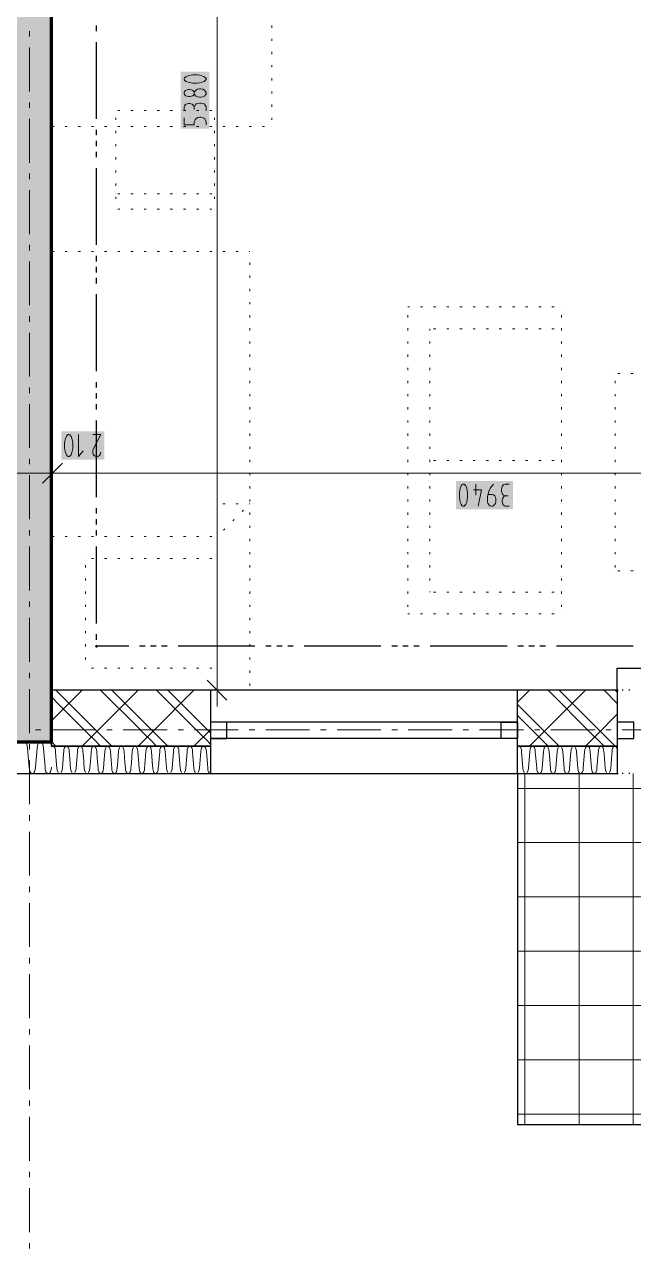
# Model space of a CAD drawing. Header units: millimetres. Extents: x 0 to 594, y 0 to 420.
# Drawn here: x 418 to 446.1, y 132.8 to 189.2 of the extents above; entities that cross this region are included whole.
import ezdxf

# ---------------------------------------------------------------- set-up
doc = ezdxf.new("R2010")
doc.units = ezdxf.units.MM
doc.header["$LTSCALE"] = 8
for name, color, linetype in [('PDF_Dvere', 7, 'Continuous'), ('PDF_Koty delkove', 7, 'Continuous'), ('PDF_Nabytek', 7, 'Continuous'), ('PDF_Obecne 0.25', 7, 'Continuous'), ('PDF_Okna', 7, 'Continuous'), ('PDF_Osy hlavni', 7, 'Continuous'), ('PDF_Pozarni useky', 7, 'Continuous'), ('PDF_Srafy', 7, 'Continuous'), ('PDF_Steny obvodove nosne', 7, 'Continuous'), ('PDF_Steny sendvic', 7, 'Continuous'), ('PDF_Zatepleni', 7, 'Continuous')]:
    doc.layers.add(name, color=color, linetype=linetype)

msp = doc.modelspace()

# ---------------------------------------------------------------- hatches: boundary and pattern name
at = {"layer": 'PDF_Steny sendvic', "transparency": 33554559}
msp.add_hatch(color=256, dxfattribs=at).paths.add_polyline_path([(424.829, 154.908), (424.819, 154.918), (424.837, 154.916), (424.852, 154.931), (424.829, 154.953), (424.807, 154.931), (424.819, 154.918), (424.837, 154.916)])

# ---------------------------------------------------------------- linework, layer by layer
at = {"layer": 'PDF_Dvere', "lineweight": 25}
msp.add_lwpolyline([(445.352, 156.295), (446.11, 156.295), (446.11, 157.054), (445.352, 157.054)], close=True, dxfattribs=at)
at = {"layer": 'PDF_Koty delkove', "lineweight": 18}
for points in [[(426.902, 158.52), (426.902, 191.358), (426.902, 209.203), (426.902, 212.91), (426.902, 214.375), (426.902, 237.931), (426.902, 240.661), (426.902, 243.694), (426.902, 258.858), (426.902, 261.891), (426.902, 264.621), (426.902, 288.176), (426.902, 289.642), (426.902, 344.032)], [(425.401, 185.972), (425.385, 186.012), (425.385, 186.066), (425.401, 186.106), (425.452, 186.161), (425.52, 186.187), (425.586, 186.201), (425.654, 186.201), (425.722, 186.187), (425.789, 186.161), (425.839, 186.12), (425.856, 186.093)], [(425.856, 185.985), (425.839, 185.958), (425.789, 185.918), (425.722, 185.891), (425.654, 185.877), (425.586, 185.877), (425.52, 185.891), (425.452, 185.918), (425.401, 185.972)], [(425.385, 185.229), (425.385, 185.391), (425.401, 185.445), (425.436, 185.499), (425.486, 185.526), (425.586, 185.553), (425.654, 185.553), (425.755, 185.526), (425.823, 185.472), (425.856, 185.391), (425.856, 185.283)], [(426.396, 185.229), (426.396, 185.418), (426.362, 185.485), (426.311, 185.539), (426.227, 185.566), (426.16, 185.58), (426.092, 185.58), (426.008, 185.566), (425.941, 185.539), (425.891, 185.485), (425.856, 185.391)], [(425.385, 184.905), (425.385, 184.581), (425.856, 184.581), (425.856, 184.716), (425.891, 184.81), (425.941, 184.865), (426.025, 184.918), (426.092, 184.932), (426.16, 184.932), (426.227, 184.918), (426.294, 184.891), (426.345, 184.851), (426.379, 184.797)], [(426.379, 184.797), (426.396, 184.716), (426.396, 184.581)], [(420.524, 170.3), (420.524, 169.289), (420.74, 169.558)], [(421.173, 170.3), (421.551, 170.3), (421.199, 169.625), (421.173, 169.558), (421.173, 169.456), (421.199, 169.39), (421.24, 169.339), (421.28, 169.305), (421.335, 169.289)], [(419.32, 169.281), (419.32, 168.523), (419.32, 167.765)], [(421.335, 169.289), (421.388, 169.289), (421.442, 169.305), (421.483, 169.339), (421.523, 169.39), (421.551, 169.49)], [(419.774, 168.978), (418.865, 168.068)], [(550.543, 168.523), (546.802, 168.523), (544.808, 168.523), (514.336, 168.523), (505.555, 168.523), (502.825, 168.523), (502.405, 168.523), (500.534, 168.523), (486.405, 168.523), (474.548, 168.523), (470.607, 168.523), (461.881, 168.523), (459.152, 168.523), (457.389, 168.523), (445.116, 168.523), (423.1, 168.523), (419.32, 168.523), (417.196, 168.523)], [(438.722, 167.747), (439.101, 167.747), (438.938, 167.006)], [(438.83, 168.017), (438.83, 167.512)], [(439.64, 168.017), (439.505, 167.848), (439.424, 167.68), (439.37, 167.444), (439.37, 167.208), (439.384, 167.141), (439.411, 167.09)], [(440.369, 168.017), (440.18, 168.017), (440.113, 167.983), (440.059, 167.932), (440.032, 167.848), (440.018, 167.781), (440.018, 167.713), (440.032, 167.629), (440.059, 167.562), (440.113, 167.512), (440.207, 167.477)], [(439.411, 167.09), (439.438, 167.057), (439.478, 167.022), (439.532, 167.006), (439.586, 167.006), (439.64, 167.022), (439.681, 167.057), (439.707, 167.09), (439.735, 167.141), (439.749, 167.208), (439.749, 167.343), (439.735, 167.41), (439.707, 167.477), (439.64, 167.528), (439.586, 167.545), (439.397, 167.545)], [(440.369, 167.006), (440.207, 167.006), (440.153, 167.022), (440.099, 167.057), (440.072, 167.107), (440.045, 167.208), (440.045, 167.275), (440.072, 167.376), (440.126, 167.444), (440.207, 167.477), (440.315, 167.477)], [(427.357, 158.065), (426.447, 158.975)], [(427.66, 158.52), (426.902, 158.52), (426.144, 158.52)], [(426.902, 158.52), (426.902, 157.761)]]:
    msp.add_lwpolyline(points, dxfattribs=at)
for points in [[(425.991, 186.876), (425.789, 186.876), (425.689, 186.862), (425.57, 186.835), (425.469, 186.795), (425.401, 186.741), (425.385, 186.714), (425.385, 186.66), (425.401, 186.633), (425.469, 186.579), (425.57, 186.539), (425.689, 186.511), (425.789, 186.498), (425.991, 186.498), (426.092, 186.511), (426.21, 186.539), (426.311, 186.579), (426.379, 186.633), (426.396, 186.66), (426.396, 186.714), (426.379, 186.741), (426.311, 186.795), (426.21, 186.835), (426.092, 186.862)], [(426.16, 186.228), (426.092, 186.228), (426.008, 186.214), (425.924, 186.174), (425.874, 186.12), (425.856, 186.093), (425.856, 185.985), (425.874, 185.958), (425.924, 185.904), (426.008, 185.863), (426.092, 185.85), (426.16, 185.85), (426.244, 185.863), (426.329, 185.904), (426.379, 185.958), (426.396, 186.012), (426.396, 186.066), (426.379, 186.12), (426.329, 186.174), (426.244, 186.214)], [(419.876, 169.894), (419.876, 169.692), (419.89, 169.592), (419.917, 169.474), (419.957, 169.373), (420.011, 169.305), (420.038, 169.289), (420.092, 169.289), (420.119, 169.305), (420.173, 169.373), (420.213, 169.474), (420.241, 169.592), (420.255, 169.692), (420.255, 169.894), (420.241, 169.995), (420.213, 170.114), (420.173, 170.215), (420.119, 170.282), (420.092, 170.3), (420.038, 170.3), (420.011, 170.282), (419.957, 170.215), (419.917, 170.114), (419.89, 169.995)], [(438.074, 167.612), (438.074, 167.41), (438.088, 167.31), (438.115, 167.191), (438.155, 167.09), (438.209, 167.022), (438.236, 167.006), (438.29, 167.006), (438.317, 167.022), (438.371, 167.09), (438.411, 167.191), (438.439, 167.31), (438.453, 167.41), (438.453, 167.612), (438.439, 167.713), (438.411, 167.831), (438.371, 167.932), (438.317, 168), (438.29, 168.017), (438.236, 168.017), (438.209, 168), (438.155, 167.932), (438.115, 167.831), (438.088, 167.713)]]:
    msp.add_lwpolyline(points, close=True, dxfattribs=at)
at = {"layer": 'PDF_Koty delkove', "color": 7, "lineweight": 18, "true_color": 0xffffff, "transparency": 33554559}
for points in [[(426.548, 184.402), (426.548, 187.027), (425.234, 184.402), (425.234, 187.027)], [(421.702, 170.451), (419.725, 170.451), (421.702, 169.137), (419.725, 169.137)], [(440.548, 168.169), (437.923, 168.169), (440.548, 166.855), (437.923, 166.855)]]:
    msp.add_solid(points, dxfattribs=at)
at = {"layer": 'PDF_Nabytek', "lineweight": 13}
for points in [[(419.32, 189.048), (419.32, 189.15)], [(429.429, 189.048), (429.429, 189.15)], [(419.32, 188.442), (419.32, 188.543)], [(429.429, 188.442), (429.429, 188.543)], [(419.32, 187.835), (419.32, 187.936)], [(429.429, 187.835), (429.429, 187.936)], [(419.32, 187.229), (419.32, 187.33)], [(429.429, 187.229), (429.429, 187.33)], [(419.32, 186.622), (419.32, 186.723)], [(429.429, 186.622), (429.429, 186.723)], [(419.32, 186.016), (419.32, 186.117)], [(429.429, 186.016), (429.429, 186.117)], [(419.32, 185.409), (419.32, 185.51)], [(422.235, 185.239), (422.235, 185.239)], [(422.235, 185.239), (422.235, 185.239)], [(422.425, 185.239), (422.324, 185.239)], [(423.032, 185.239), (422.931, 185.239)], [(423.638, 185.239), (423.537, 185.239)], [(424.245, 185.239), (424.144, 185.239)], [(424.851, 185.239), (424.75, 185.239)], [(425.458, 185.239), (425.357, 185.239)], [(426.065, 185.239), (425.964, 185.239)], [(426.671, 185.239), (426.57, 185.239)], [(426.784, 185.239), (426.784, 185.239)], [(426.784, 185.239), (426.784, 185.239)], [(429.429, 185.409), (429.429, 185.51)], [(419.32, 184.802), (419.32, 184.903)], [(419.392, 184.501), (419.32, 184.501)], [(419.32, 184.501), (419.32, 184.501)], [(419.32, 184.501), (419.32, 184.501)], [(419.999, 184.501), (419.898, 184.501)], [(420.605, 184.501), (420.504, 184.501)], [(421.212, 184.501), (421.111, 184.501)], [(421.819, 184.501), (421.717, 184.501)], [(422.235, 184.802), (422.235, 184.903)], [(422.425, 184.501), (422.324, 184.501)], [(423.032, 184.501), (422.931, 184.501)], [(423.638, 184.501), (423.537, 184.501)], [(424.245, 184.501), (424.144, 184.501)], [(424.851, 184.501), (424.75, 184.501)], [(425.458, 184.501), (425.357, 184.501)], [(426.065, 184.501), (425.964, 184.501)], [(426.671, 184.501), (426.57, 184.501)], [(426.784, 184.802), (426.784, 184.903)], [(427.278, 184.501), (427.177, 184.501)], [(427.884, 184.501), (427.783, 184.501)], [(428.491, 184.501), (428.39, 184.501)], [(429.098, 184.501), (428.996, 184.501)], [(429.429, 184.802), (429.429, 184.903)], [(429.429, 184.501), (429.429, 184.501)], [(429.429, 184.501), (429.429, 184.501)], [(422.235, 184.196), (422.235, 184.297)], [(426.784, 184.196), (426.784, 184.297)], [(422.235, 183.589), (422.235, 183.69)], [(426.784, 183.589), (426.784, 183.69)], [(422.235, 182.983), (422.235, 183.084)], [(426.784, 182.983), (426.784, 183.084)], [(422.235, 182.376), (422.235, 182.477)], [(426.784, 182.376), (426.784, 182.477)], [(422.235, 181.769), (422.235, 181.871)], [(426.784, 181.769), (426.784, 181.871)], [(422.235, 181.397), (422.235, 181.397)], [(422.235, 181.163), (422.235, 181.264)], [(422.425, 181.397), (422.324, 181.397)], [(423.032, 181.397), (422.931, 181.397)], [(423.638, 181.397), (423.537, 181.397)], [(424.245, 181.397), (424.144, 181.397)], [(424.851, 181.397), (424.75, 181.397)], [(425.458, 181.397), (425.357, 181.397)], [(426.065, 181.397), (425.964, 181.397)], [(426.671, 181.397), (426.57, 181.397)], [(426.784, 181.397), (426.784, 181.397)], [(426.784, 181.163), (426.784, 181.264)], [(422.235, 180.689), (422.235, 180.689)], [(422.235, 180.689), (422.235, 180.689)], [(422.425, 180.689), (422.324, 180.689)], [(423.032, 180.689), (422.931, 180.689)], [(423.638, 180.689), (423.537, 180.689)], [(424.245, 180.689), (424.144, 180.689)], [(424.851, 180.689), (424.75, 180.689)], [(425.458, 180.689), (425.357, 180.689)], [(426.065, 180.689), (425.964, 180.689)], [(426.671, 180.689), (426.57, 180.689)], [(426.784, 180.689), (426.784, 180.689)], [(426.784, 180.689), (426.784, 180.689)], [(419.392, 178.739), (419.32, 178.739), (419.32, 178.737)], [(419.32, 178.739), (419.32, 178.739)], [(419.32, 178.739), (419.32, 178.739)], [(419.999, 178.739), (419.898, 178.739)], [(420.605, 178.739), (420.504, 178.739)], [(421.212, 178.739), (421.111, 178.739)], [(421.819, 178.739), (421.717, 178.739)], [(422.425, 178.739), (422.324, 178.739)], [(423.032, 178.739), (422.931, 178.739)], [(423.638, 178.739), (423.537, 178.739)], [(424.245, 178.739), (424.144, 178.739)], [(424.851, 178.739), (424.75, 178.739)], [(425.458, 178.739), (425.357, 178.739)], [(426.065, 178.739), (425.964, 178.739)], [(426.671, 178.739), (426.57, 178.739)], [(427.278, 178.739), (427.177, 178.739)], [(427.884, 178.739), (427.783, 178.739)], [(428.418, 178.739), (428.39, 178.739)], [(428.418, 178.739), (428.418, 178.739)], [(428.418, 178.737), (428.418, 178.739)], [(428.418, 178.739), (428.418, 178.739)], [(419.32, 178.13), (419.32, 178.231)], [(428.418, 178.13), (428.418, 178.231)], [(419.32, 177.523), (419.32, 177.625)], [(428.418, 177.523), (428.418, 177.625)], [(419.32, 176.917), (419.32, 177.018)], [(428.418, 176.917), (428.418, 177.018)], [(419.32, 176.31), (419.32, 176.411)], [(428.418, 176.31), (428.418, 176.411)], [(435.701, 176.186), (435.701, 176.186)], [(435.77, 176.186), (435.701, 176.186)], [(435.701, 176.186), (435.701, 176.186)], [(436.376, 176.186), (436.275, 176.186)], [(436.983, 176.186), (436.882, 176.186)], [(437.59, 176.186), (437.489, 176.186)], [(438.196, 176.186), (438.095, 176.186)], [(438.803, 176.186), (438.702, 176.186)], [(439.409, 176.186), (439.308, 176.186)], [(440.016, 176.186), (439.915, 176.186)], [(440.623, 176.186), (440.521, 176.186)], [(441.229, 176.186), (441.128, 176.186)], [(441.836, 176.186), (441.735, 176.186)], [(442.442, 176.186), (442.341, 176.186)], [(442.778, 176.186), (442.778, 176.186)], [(442.778, 176.186), (442.778, 176.186)], [(419.32, 175.704), (419.32, 175.805)], [(428.418, 175.704), (428.418, 175.805)], [(435.701, 175.704), (435.701, 175.805)], [(442.778, 175.704), (442.778, 175.805)], [(419.32, 175.097), (419.32, 175.198)], [(428.418, 175.097), (428.418, 175.198)], [(435.701, 175.097), (435.701, 175.198)], [(436.712, 175.097), (436.712, 175.175)], [(436.712, 175.175), (436.712, 175.175)], [(436.712, 175.175), (436.712, 175.175)], [(436.983, 175.175), (436.882, 175.175)], [(437.59, 175.175), (437.489, 175.175)], [(438.196, 175.175), (438.095, 175.175)], [(438.803, 175.175), (438.702, 175.175)], [(439.409, 175.175), (439.308, 175.175)], [(440.016, 175.175), (439.915, 175.175)], [(440.623, 175.175), (440.521, 175.175)], [(441.229, 175.175), (441.128, 175.175)], [(441.836, 175.175), (441.735, 175.175)], [(442.442, 175.175), (442.341, 175.175)], [(442.778, 175.097), (442.778, 175.198)], [(442.778, 175.175), (442.778, 175.175)], [(419.32, 174.491), (419.32, 174.592)], [(428.418, 174.491), (428.418, 174.592)], [(435.701, 174.491), (435.701, 174.592)], [(436.712, 174.491), (436.712, 174.592)], [(442.778, 174.491), (442.778, 174.592)], [(419.32, 173.884), (419.32, 173.985)], [(428.418, 173.884), (428.418, 173.985)], [(435.701, 173.884), (435.701, 173.985)], [(436.712, 173.884), (436.712, 173.985)], [(442.778, 173.884), (442.778, 173.985)], [(419.32, 173.277), (419.32, 173.378)], [(428.418, 173.277), (428.418, 173.378)], [(435.701, 173.277), (435.701, 173.378)], [(436.712, 173.277), (436.712, 173.378)], [(442.778, 173.277), (442.778, 173.378)], [(419.32, 172.671), (419.32, 172.772)], [(428.418, 172.671), (428.418, 172.772)], [(435.701, 172.671), (435.701, 172.772)], [(436.712, 172.671), (436.712, 172.772)], [(442.778, 172.671), (442.778, 172.772)], [(445.252, 173.121), (445.252, 173.121)], [(445.252, 173.121), (445.252, 173.121)], [(445.252, 172.671), (445.252, 172.772)], [(445.475, 173.121), (445.374, 173.121)], [(446.082, 173.121), (445.981, 173.121)], [(419.32, 172.064), (419.32, 172.165)], [(428.418, 172.064), (428.418, 172.165)], [(435.701, 172.064), (435.701, 172.165)], [(436.712, 172.064), (436.712, 172.165)], [(442.778, 172.064), (442.778, 172.165)], [(445.252, 172.064), (445.252, 172.165)], [(419.32, 171.458), (419.32, 171.559)], [(428.418, 171.458), (428.418, 171.559)], [(435.701, 171.458), (435.701, 171.559)], [(436.712, 171.458), (436.712, 171.559)], [(442.778, 171.458), (442.778, 171.559)], [(445.252, 171.458), (445.252, 171.559)], [(419.32, 170.851), (419.32, 170.952)], [(428.418, 170.851), (428.418, 170.952)], [(435.701, 170.851), (435.701, 170.952)], [(436.712, 170.851), (436.712, 170.952)], [(442.778, 170.851), (442.778, 170.952)], [(445.252, 170.851), (445.252, 170.952)], [(419.32, 170.244), (419.32, 170.346)], [(428.418, 170.244), (428.418, 170.346)], [(435.701, 170.244), (435.701, 170.346)], [(436.712, 170.244), (436.712, 170.346)], [(442.778, 170.244), (442.778, 170.346)], [(445.252, 170.244), (445.252, 170.346)], [(419.32, 169.638), (419.32, 169.739)], [(428.418, 169.638), (428.418, 169.739)], [(435.701, 169.638), (435.701, 169.739)], [(436.712, 169.638), (436.712, 169.739)], [(442.778, 169.638), (442.778, 169.739)], [(445.252, 169.638), (445.252, 169.739)], [(419.32, 169.031), (419.32, 169.132)], [(428.418, 169.031), (428.418, 169.132)], [(435.701, 169.031), (435.701, 169.132)], [(436.712, 169.031), (436.712, 169.132)], [(436.712, 169.109), (436.712, 169.109)], [(436.983, 169.109), (436.882, 169.109)], [(437.59, 169.109), (437.489, 169.109)], [(438.196, 169.109), (438.095, 169.109)], [(438.803, 169.109), (438.702, 169.109)], [(439.409, 169.109), (439.308, 169.109)], [(440.016, 169.109), (439.915, 169.109)], [(440.623, 169.109), (440.521, 169.109)], [(441.229, 169.109), (441.128, 169.109)], [(441.836, 169.109), (441.735, 169.109)], [(442.442, 169.109), (442.341, 169.109)], [(442.778, 169.031), (442.778, 169.132)], [(442.778, 169.109), (442.778, 169.109)], [(445.252, 169.031), (445.252, 169.132)], [(419.32, 168.425), (419.32, 168.526)], [(428.418, 168.425), (428.418, 168.526)], [(435.701, 168.425), (435.701, 168.526)], [(436.712, 168.425), (436.712, 168.526)], [(442.778, 168.425), (442.778, 168.526)], [(445.252, 168.425), (445.252, 168.526)], [(419.32, 167.818), (419.32, 167.919)], [(428.418, 167.818), (428.418, 167.919)], [(435.701, 167.818), (435.701, 167.919)], [(436.712, 167.818), (436.712, 167.919)], [(442.778, 167.818), (442.778, 167.919)], [(445.252, 167.818), (445.252, 167.919)], [(419.32, 167.212), (419.32, 167.313)], [(426.902, 167.113), (426.902, 167.113)], [(426.902, 167.113), (426.902, 167.113)], [(427.278, 167.113), (427.177, 167.113)], [(427.884, 167.113), (427.783, 167.113)], [(428.418, 167.113), (428.39, 167.113)], [(428.418, 167.212), (428.418, 167.313)], [(428.418, 167.113), (428.418, 167.113)], [(435.701, 167.212), (435.701, 167.313)], [(436.712, 167.212), (436.712, 167.313)], [(442.778, 167.212), (442.778, 167.313)], [(445.252, 167.212), (445.252, 167.313)], [(419.32, 166.605), (419.32, 166.706)], [(426.902, 166.605), (426.902, 166.706)], [(428.055, 166.75), (428.126, 166.821)], [(428.418, 166.605), (428.418, 166.706)], [(435.701, 166.605), (435.701, 166.706)], [(436.712, 166.605), (436.712, 166.706)], [(442.778, 166.605), (442.778, 166.706)], [(445.252, 166.605), (445.252, 166.706)], [(419.32, 165.998), (419.32, 166.099)], [(426.902, 165.998), (426.902, 166.099)], [(427.197, 165.892), (427.269, 165.963)], [(427.626, 166.321), (427.698, 166.392)], [(428.418, 165.998), (428.418, 166.099)], [(435.701, 165.998), (435.701, 166.099)], [(436.712, 165.998), (436.712, 166.099)], [(442.778, 165.998), (442.778, 166.099)], [(445.252, 165.998), (445.252, 166.099)], [(419.392, 165.596), (419.32, 165.596)], [(419.32, 165.596), (419.32, 165.596)], [(419.32, 165.392), (419.32, 165.493)], [(419.999, 165.596), (419.898, 165.596)], [(420.605, 165.596), (420.504, 165.596)], [(421.212, 165.596), (421.111, 165.596)], [(421.819, 165.596), (421.717, 165.596)], [(422.425, 165.596), (422.324, 165.596)], [(423.032, 165.596), (422.931, 165.596)], [(423.638, 165.596), (423.537, 165.596)], [(424.245, 165.596), (424.144, 165.596)], [(424.851, 165.596), (424.75, 165.596)], [(425.458, 165.596), (425.357, 165.596)], [(426.065, 165.596), (425.964, 165.596)], [(426.671, 165.596), (426.57, 165.596)], [(426.902, 165.596), (426.902, 165.596)], [(426.902, 165.596), (426.902, 165.596)], [(426.902, 165.596), (426.902, 165.596)], [(428.418, 165.392), (428.418, 165.493)], [(435.701, 165.392), (435.701, 165.493)], [(436.712, 165.392), (436.712, 165.493)], [(442.778, 165.392), (442.778, 165.493)], [(445.252, 165.392), (445.252, 165.493)], [(419.32, 164.785), (419.32, 164.886)], [(428.418, 164.785), (428.418, 164.886)], [(435.701, 164.785), (435.701, 164.886)], [(436.712, 164.785), (436.712, 164.886)], [(442.778, 164.785), (442.778, 164.886)], [(445.252, 164.785), (445.252, 164.886)], [(419.32, 164.179), (419.32, 164.28)], [(420.836, 164.585), (420.836, 164.585)], [(420.836, 164.585), (420.836, 164.585)], [(420.836, 164.179), (420.836, 164.28)], [(421.212, 164.585), (421.111, 164.585)], [(421.819, 164.585), (421.717, 164.585)], [(422.425, 164.585), (422.324, 164.585)], [(423.032, 164.585), (422.931, 164.585)], [(423.638, 164.585), (423.537, 164.585)], [(424.245, 164.585), (424.144, 164.585)], [(424.851, 164.585), (424.75, 164.585)], [(425.458, 164.585), (425.357, 164.585)], [(426.065, 164.585), (425.964, 164.585)], [(426.671, 164.585), (426.57, 164.585)], [(426.902, 164.585), (426.902, 164.585)], [(426.902, 164.585), (426.902, 164.585)], [(426.902, 164.179), (426.902, 164.28)], [(428.418, 164.179), (428.418, 164.28)], [(435.701, 164.179), (435.701, 164.28)], [(436.712, 164.179), (436.712, 164.28)], [(442.778, 164.179), (442.778, 164.28)], [(445.252, 164.179), (445.252, 164.28)], [(419.32, 163.572), (419.32, 163.673)], [(420.836, 163.572), (420.836, 163.673)], [(426.902, 163.572), (426.902, 163.673)], [(428.418, 163.572), (428.418, 163.673)], [(435.701, 163.572), (435.701, 163.673)], [(436.712, 163.572), (436.712, 163.673)], [(442.778, 163.572), (442.778, 163.673)], [(445.252, 164.022), (445.252, 164.022)], [(445.252, 164.022), (445.252, 164.022)], [(445.475, 164.022), (445.374, 164.022)], [(446.082, 164.022), (445.981, 164.022)], [(419.32, 162.966), (419.32, 163.067)], [(420.836, 162.966), (420.836, 163.067)], [(426.902, 162.966), (426.902, 163.067)], [(428.418, 162.966), (428.418, 163.067)], [(435.701, 162.966), (435.701, 163.067)], [(436.712, 163.043), (436.712, 163.067)], [(436.712, 163.043), (436.712, 163.043)], [(436.983, 163.043), (436.882, 163.043)], [(437.59, 163.043), (437.489, 163.043)], [(438.196, 163.043), (438.095, 163.043)], [(438.803, 163.043), (438.702, 163.043)], [(439.409, 163.043), (439.308, 163.043)], [(440.016, 163.043), (439.915, 163.043)], [(440.623, 163.043), (440.521, 163.043)], [(441.229, 163.043), (441.128, 163.043)], [(441.836, 163.043), (441.735, 163.043)], [(442.442, 163.043), (442.341, 163.043)], [(442.778, 162.966), (442.778, 163.067)], [(442.778, 163.043), (442.778, 163.043)], [(419.32, 162.359), (419.32, 162.46)], [(420.836, 162.359), (420.836, 162.46)], [(426.902, 162.359), (426.902, 162.46)], [(428.418, 162.359), (428.418, 162.46)], [(435.701, 162.359), (435.701, 162.46)], [(435.77, 162.032), (435.701, 162.032)], [(435.701, 162.032), (435.701, 162.032)], [(435.701, 162.032), (435.701, 162.032)], [(436.376, 162.032), (436.275, 162.032)], [(436.983, 162.032), (436.882, 162.032)], [(437.59, 162.032), (437.489, 162.032)], [(438.196, 162.032), (438.095, 162.032)], [(438.803, 162.032), (438.702, 162.032)], [(439.409, 162.032), (439.308, 162.032)], [(440.016, 162.032), (439.915, 162.032)], [(440.623, 162.032), (440.521, 162.032)], [(441.229, 162.032), (441.128, 162.032)], [(441.836, 162.032), (441.735, 162.032)], [(442.442, 162.032), (442.341, 162.032)], [(442.778, 162.359), (442.778, 162.46)], [(442.778, 162.032), (442.778, 162.032)], [(442.778, 162.032), (442.778, 162.032)], [(419.32, 161.752), (419.32, 161.853)], [(420.836, 161.752), (420.836, 161.853)], [(426.902, 161.752), (426.902, 161.853)], [(428.418, 161.752), (428.418, 161.853)], [(419.32, 161.146), (419.32, 161.247)], [(420.836, 161.146), (420.836, 161.247)], [(426.902, 161.146), (426.902, 161.247)], [(428.418, 161.146), (428.418, 161.247)], [(419.32, 160.539), (419.32, 160.64)], [(420.836, 160.539), (420.836, 160.64)], [(426.902, 160.539), (426.902, 160.64)], [(428.418, 160.539), (428.418, 160.64)], [(419.32, 159.933), (419.32, 160.034)], [(420.836, 159.933), (420.836, 160.034)], [(426.902, 159.933), (426.902, 160.034)], [(428.418, 159.933), (428.418, 160.034)], [(419.32, 159.326), (419.32, 159.427)], [(420.836, 159.531), (420.836, 159.531)], [(420.836, 159.531), (420.836, 159.531)], [(421.212, 159.531), (421.111, 159.531)], [(421.819, 159.531), (421.717, 159.531)], [(422.425, 159.531), (422.324, 159.531)], [(423.032, 159.531), (422.931, 159.531)], [(423.638, 159.531), (423.537, 159.531)], [(424.245, 159.531), (424.144, 159.531)], [(424.851, 159.531), (424.75, 159.531)], [(425.458, 159.531), (425.357, 159.531)], [(426.065, 159.531), (425.964, 159.531)], [(426.671, 159.531), (426.57, 159.531)], [(426.902, 159.531), (426.902, 159.531)], [(426.902, 159.531), (426.902, 159.531)], [(428.418, 159.326), (428.418, 159.427)], [(419.32, 158.719), (419.32, 158.821)], [(428.418, 158.719), (428.418, 158.821)], [(419.32, 158.52), (419.32, 158.52)], [(419.392, 158.52), (419.32, 158.52)], [(419.32, 158.52), (419.32, 158.52)], [(419.999, 158.52), (419.898, 158.52)], [(420.605, 158.52), (420.504, 158.52)], [(421.212, 158.52), (421.111, 158.52)], [(421.819, 158.52), (421.717, 158.52)], [(422.425, 158.52), (422.324, 158.52)], [(423.032, 158.52), (422.931, 158.52)], [(423.638, 158.52), (423.537, 158.52)], [(424.245, 158.52), (424.144, 158.52)], [(424.851, 158.52), (424.75, 158.52)], [(425.458, 158.52), (425.357, 158.52)], [(426.065, 158.52), (425.964, 158.52)], [(426.671, 158.52), (426.57, 158.52)], [(427.278, 158.52), (427.177, 158.52)], [(427.884, 158.52), (427.783, 158.52)], [(428.418, 158.52), (428.39, 158.52)], [(428.418, 158.52), (428.418, 158.52)], [(428.418, 158.52), (428.418, 158.52)]]:
    msp.add_lwpolyline(points, dxfattribs=at)
at = {"layer": 'PDF_Obecne 0.25', "lineweight": 25}
for points in [[(445.352, 158.52), (445.352, 159.531), (455.462, 159.531), (455.462, 158.52)], [(440.752, 154.678), (440.752, 138.502), (461.478, 138.502)]]:
    msp.add_lwpolyline(points, dxfattribs=at)
at = {"layer": 'PDF_Okna', "lineweight": 25}
for points in [[(440.752, 158.52), (426.598, 158.52)], [(440.752, 157.054), (426.598, 157.054)], [(440.752, 156.295), (426.598, 156.295)], [(426.598, 154.678), (440.752, 154.678)]]:
    msp.add_lwpolyline(points, dxfattribs=at)
for points in [[(426.598, 156.295), (427.357, 156.295), (427.357, 157.054), (426.598, 157.054)], [(440.752, 156.295), (439.994, 156.295), (439.994, 157.054), (440.752, 157.054)]]:
    msp.add_lwpolyline(points, close=True, dxfattribs=at)
at = {"layer": 'PDF_Osy hlavni', "lineweight": 18}
for points in [[(418.258, 188.644), (418.258, 188.897)], [(418.258, 186.117), (418.258, 188.139)], [(418.258, 185.358), (418.258, 185.611)], [(418.258, 182.831), (418.258, 184.853)], [(418.258, 182.073), (418.258, 182.326)], [(418.258, 179.545), (418.258, 181.567)], [(418.258, 178.787), (418.258, 179.04)], [(418.258, 176.26), (418.258, 178.282)], [(418.258, 175.501), (418.258, 175.754)], [(418.258, 172.974), (418.258, 174.996)], [(418.258, 172.216), (418.258, 172.469)], [(418.258, 169.688), (418.258, 171.71)], [(418.258, 168.93), (418.258, 169.183)], [(418.258, 166.403), (418.258, 168.425)], [(418.258, 165.645), (418.258, 165.897)], [(418.258, 163.117), (418.258, 165.139)], [(418.258, 162.359), (418.258, 162.612)], [(418.258, 159.832), (418.258, 161.853)], [(418.258, 159.073), (418.258, 159.326)], [(418.258, 156.546), (418.258, 158.568)], [(418.786, 156.7), (418.533, 156.7)], [(421.313, 156.7), (419.291, 156.7)], [(422.071, 156.7), (421.819, 156.7)], [(424.599, 156.7), (422.577, 156.7)], [(425.357, 156.7), (425.104, 156.7)], [(427.884, 156.7), (425.862, 156.7)], [(428.643, 156.7), (428.39, 156.7)], [(431.17, 156.7), (429.148, 156.7)], [(431.928, 156.7), (431.675, 156.7)], [(434.456, 156.7), (432.434, 156.7)], [(435.214, 156.7), (434.961, 156.7)], [(437.741, 156.7), (435.719, 156.7)], [(438.5, 156.7), (438.247, 156.7)], [(441.027, 156.7), (439.005, 156.7)], [(441.785, 156.7), (441.532, 156.7)], [(444.313, 156.7), (442.291, 156.7)], [(445.071, 156.7), (444.818, 156.7)], [(447.598, 156.7), (445.576, 156.7)], [(418.258, 155.788), (418.258, 156.04)], [(418.258, 153.26), (418.258, 155.282)], [(418.258, 152.502), (418.258, 152.755)], [(418.258, 149.975), (418.258, 151.997)], [(418.258, 149.216), (418.258, 149.469)], [(418.258, 146.689), (418.258, 148.711)], [(418.258, 145.931), (418.258, 146.183)], [(418.258, 143.403), (418.258, 145.425)], [(418.258, 142.645), (418.258, 142.898)], [(418.258, 140.118), (418.258, 142.14)], [(418.258, 139.359), (418.258, 139.612)], [(418.258, 136.832), (418.258, 138.854)], [(418.258, 136.074), (418.258, 136.327)], [(418.258, 133.546), (418.258, 135.568)], [(418.258, 132.788), (418.258, 133.041)]]:
    msp.add_lwpolyline(points, dxfattribs=at)
at = {"layer": 'PDF_Pozarni useky', "lineweight": 30}
for points in [[(421.341, 188.897), (421.341, 189.15)], [(421.341, 184.853), (421.341, 188.391)], [(421.341, 184.095), (421.341, 184.347)], [(421.341, 183.589), (421.341, 183.842)], [(421.341, 183.084), (421.341, 183.336)], [(421.341, 179.04), (421.341, 182.578)], [(421.341, 178.282), (421.341, 178.534)], [(421.341, 177.776), (421.341, 178.029)], [(421.341, 177.271), (421.341, 177.523)], [(421.341, 173.227), (421.341, 176.765)], [(421.341, 172.469), (421.341, 172.721)], [(421.341, 171.963), (421.341, 172.216)], [(421.341, 171.458), (421.341, 171.71)], [(421.341, 167.414), (421.341, 170.952)], [(421.341, 166.656), (421.341, 166.908)], [(421.341, 166.15), (421.341, 166.403)], [(421.341, 165.645), (421.341, 165.897)], [(421.341, 161.601), (421.341, 165.139)], [(421.341, 160.842), (421.341, 161.095)], [(421.341, 160.542), (421.341, 160.59)], [(422.83, 160.542), (421.341, 160.542)], [(423.588, 160.542), (423.335, 160.542)], [(424.093, 160.542), (423.84, 160.542)], [(424.599, 160.542), (424.346, 160.542)], [(428.643, 160.542), (425.104, 160.542)], [(429.401, 160.542), (429.148, 160.542)], [(429.906, 160.542), (429.654, 160.542)], [(430.412, 160.542), (430.159, 160.542)], [(434.456, 160.542), (430.917, 160.542)], [(435.214, 160.542), (434.961, 160.542)], [(435.719, 160.542), (435.467, 160.542)], [(436.225, 160.542), (435.972, 160.542)], [(440.269, 160.542), (436.73, 160.542)], [(441.027, 160.542), (440.774, 160.542)], [(441.532, 160.542), (441.28, 160.542)], [(442.038, 160.542), (441.785, 160.542)], [(446.082, 160.542), (442.543, 160.542)]]:
    msp.add_lwpolyline(points, dxfattribs=at)
at = {"layer": 'PDF_Pozarni useky', "lineweight": 30, "transparency": 33554559}
for points in [[(421.341, 160.466), (421.266, 160.542), (421.417, 160.542), (421.341, 160.617)], [(421.417, 160.542), (421.341, 160.466), (421.341, 160.617), (421.266, 160.542)]]:
    msp.add_solid(points, dxfattribs=at)
at = {"layer": 'PDF_Srafy', "lineweight": 9}
for points in [[(441.087, 154.678), (441.087, 151.494), (441.087, 146.49), (441.087, 141.486), (441.087, 138.502)], [(443.589, 154.678), (443.589, 153.996)], [(446.091, 154.678), (446.091, 151.494)], [(453.597, 153.996), (448.593, 153.996), (443.589, 153.996), (440.752, 153.996)], [(443.589, 153.996), (443.589, 148.992), (443.589, 143.988), (443.589, 138.984), (443.589, 138.502)], [(456.099, 151.494), (451.095, 151.494), (446.091, 151.494), (441.087, 151.494), (440.752, 151.494)], [(446.091, 151.494), (446.091, 146.49), (446.091, 141.486), (446.091, 138.502)], [(458.601, 148.992), (453.597, 148.992), (448.593, 148.992), (443.589, 148.992), (440.752, 148.992)], [(456.099, 146.49), (451.095, 146.49), (446.091, 146.49), (441.087, 146.49), (440.752, 146.49)], [(458.601, 143.988), (453.597, 143.988), (448.593, 143.988), (443.589, 143.988), (440.752, 143.988)], [(461.103, 141.486), (456.099, 141.486), (451.095, 141.486), (446.091, 141.486), (441.087, 141.486), (440.752, 141.486)], [(463.605, 138.984), (458.601, 138.984), (453.597, 138.984), (448.593, 138.984), (443.589, 138.984), (440.752, 138.984)]]:
    msp.add_lwpolyline(points, dxfattribs=at)
at = {"layer": 'PDF_Steny obvodove nosne', "lineweight": 70}
msp.add_lwpolyline([(419.269, 156.144), (419.269, 158.52), (419.269, 212.91), (419.269, 214.375), (419.269, 237.931), (419.269, 240.661), (419.269, 243.542), (417.247, 243.542), (417.247, 240.964), (417.247, 158.52), (417.247, 156.144)], close=True, dxfattribs=at)
at = {"layer": 'PDF_Steny obvodove nosne', "color": 9, "lineweight": 9, "true_color": 0xc0c0c0, "transparency": 33554559}
msp.add_solid([(419.269, 156.144), (419.269, 243.542), (417.247, 156.144), (417.247, 243.542)], dxfattribs=at)
at = {"layer": 'PDF_Steny sendvic', "lineweight": 9}
for points in [[(419.269, 157.104), (419.942, 157.777), (420.684, 158.52)], [(420.983, 156.498), (419.613, 157.867), (419.269, 158.211)], [(422.054, 155.942), (421.498, 156.498), (421.24, 156.755), (420.325, 157.671), (419.476, 158.52)], [(420.684, 155.942), (421.24, 156.498), (421.962, 157.22), (423.262, 158.52)], [(423.561, 156.498), (423.172, 156.886), (421.539, 158.52)], [(424.076, 156.498), (423.884, 156.69), (423.818, 156.755), (422.054, 158.52)], [(423.262, 155.942), (423.818, 156.498), (423.983, 156.663), (425.84, 158.52)], [(426.139, 156.498), (424.117, 158.52)], [(426.598, 156.553), (426.396, 156.755), (424.632, 158.52)], [(440.752, 157.963), (441.308, 158.52)], [(441.308, 155.942), (441.864, 156.498), (443.886, 158.52)], [(444.184, 156.498), (442.162, 158.52)], [(444.442, 156.755), (442.678, 158.52)], [(445.352, 157.908), (444.74, 158.52)], [(444.74, 158.52), (444.74, 158.52)], [(445.352, 158.424), (445.256, 158.52)], [(441.864, 156.755), (440.752, 157.868)], [(443.886, 155.942), (444.442, 156.498), (445.352, 157.408)], [(441.606, 156.498), (440.752, 157.352)], [(421.24, 156.24), (420.983, 156.498)], [(423.818, 156.24), (423.561, 156.498)], [(424.632, 155.942), (424.076, 156.498)], [(425.84, 155.942), (426.004, 156.105), (426.396, 156.498), (426.598, 156.7)], [(426.396, 156.24), (426.139, 156.498)], [(441.864, 156.24), (441.606, 156.498)], [(442.122, 156.498), (441.864, 156.755)], [(442.678, 155.942), (442.122, 156.498)], [(444.442, 156.24), (444.184, 156.498)], [(444.7, 156.498), (444.442, 156.755)], [(445.256, 155.942), (444.7, 156.498)], [(419.476, 155.942), (419.269, 156.149)], [(419.319, 155.942), (419.284, 155.924), (419.269, 155.904)], [(419.459, 155.689), (419.45, 155.786), (419.422, 155.869), (419.381, 155.924), (419.345, 155.942)], [(419.951, 155.942), (419.915, 155.924), (419.874, 155.869), (419.847, 155.786), (419.837, 155.689)], [(420.091, 155.689), (420.081, 155.786), (420.054, 155.869), (420.013, 155.924), (419.977, 155.942)], [(420.583, 155.942), (420.547, 155.924), (420.506, 155.869), (420.479, 155.786), (420.469, 155.689)], [(420.723, 155.689), (420.713, 155.786), (420.686, 155.869), (420.644, 155.924), (420.609, 155.942)], [(421.214, 155.942), (421.179, 155.924), (421.138, 155.869), (421.11, 155.786), (421.101, 155.689)], [(421.539, 155.942), (421.24, 156.24)], [(421.355, 155.689), (421.345, 155.786), (421.318, 155.869), (421.276, 155.924), (421.241, 155.942)], [(421.846, 155.942), (421.811, 155.924), (421.77, 155.869), (421.742, 155.786), (421.733, 155.689)], [(421.987, 155.689), (421.977, 155.786), (421.949, 155.869), (421.908, 155.924), (421.873, 155.942)], [(422.478, 155.942), (422.443, 155.924), (422.402, 155.869), (422.374, 155.786), (422.364, 155.689)], [(422.618, 155.689), (422.609, 155.786), (422.581, 155.869), (422.54, 155.924), (422.505, 155.942)], [(423.11, 155.942), (423.075, 155.924), (423.034, 155.869), (423.006, 155.786), (422.996, 155.689)], [(423.25, 155.689), (423.241, 155.786), (423.213, 155.869), (423.172, 155.924), (423.137, 155.942)], [(423.742, 155.942), (423.707, 155.924), (423.665, 155.869), (423.638, 155.786), (423.628, 155.689)], [(423.845, 155.869), (423.804, 155.924), (423.768, 155.942)], [(424.117, 155.942), (423.818, 156.24)], [(423.882, 155.689), (423.872, 155.786), (423.845, 155.869)], [(424.374, 155.942), (424.338, 155.924), (424.297, 155.869), (424.27, 155.786), (424.26, 155.689)], [(424.514, 155.689), (424.504, 155.786), (424.477, 155.869), (424.436, 155.924), (424.4, 155.942)], [(425.006, 155.942), (424.97, 155.924), (424.929, 155.869), (424.902, 155.786), (424.892, 155.689)], [(425.146, 155.689), (425.136, 155.786), (425.109, 155.869), (425.067, 155.924), (425.032, 155.942)], [(425.637, 155.942), (425.602, 155.924), (425.561, 155.869), (425.533, 155.786), (425.524, 155.689)], [(425.778, 155.689), (425.768, 155.786), (425.741, 155.869), (425.699, 155.924), (425.664, 155.942)], [(426.269, 155.942), (426.234, 155.924), (426.193, 155.869), (426.165, 155.786), (426.156, 155.689)], [(426.41, 155.689), (426.4, 155.786), (426.372, 155.869), (426.331, 155.924), (426.296, 155.942)], [(426.598, 156.038), (426.396, 156.24)], [(440.802, 155.942), (440.795, 155.938), (440.767, 155.924), (440.752, 155.904)], [(440.942, 155.689), (440.933, 155.786), (440.905, 155.869), (440.864, 155.924), (440.844, 155.934), (440.829, 155.942)], [(441.434, 155.942), (441.398, 155.924), (441.372, 155.888), (441.357, 155.869), (441.33, 155.786), (441.32, 155.689)], [(441.574, 155.689), (441.564, 155.786), (441.537, 155.869), (441.532, 155.875), (441.496, 155.924), (441.46, 155.942)], [(442.162, 155.942), (441.864, 156.24)], [(442.066, 155.942), (442.03, 155.924), (441.989, 155.869), (441.978, 155.836), (441.962, 155.786), (441.952, 155.689)], [(442.206, 155.689), (442.196, 155.786), (442.185, 155.818), (442.169, 155.869), (442.128, 155.924), (442.092, 155.942)], [(442.621, 155.869), (442.593, 155.786), (442.593, 155.783), (442.584, 155.689)], [(442.698, 155.942), (442.662, 155.924), (442.621, 155.869)], [(442.838, 155.689), (442.83, 155.763), (442.828, 155.786), (442.801, 155.869), (442.759, 155.924), (442.724, 155.942)], [(443.329, 155.942), (443.294, 155.924), (443.253, 155.869), (443.225, 155.786), (443.22, 155.73), (443.216, 155.689)], [(443.47, 155.689), (443.468, 155.708), (443.46, 155.786), (443.432, 155.869), (443.391, 155.924), (443.356, 155.942)], [(443.961, 155.942), (443.926, 155.924), (443.885, 155.869), (443.857, 155.786), (443.847, 155.689)], [(444.101, 155.689), (444.092, 155.786), (444.064, 155.869), (444.023, 155.924), (443.988, 155.942)], [(444.74, 155.942), (444.442, 156.24)], [(444.593, 155.942), (444.558, 155.924), (444.517, 155.869), (444.489, 155.786), (444.479, 155.689)], [(444.724, 155.786), (444.696, 155.869), (444.655, 155.924), (444.62, 155.942)], [(444.733, 155.689), (444.724, 155.786)], [(445.225, 155.942), (445.19, 155.924), (445.148, 155.869), (445.121, 155.786), (445.111, 155.689)], [(445.352, 155.797), (445.328, 155.869), (445.287, 155.924), (445.251, 155.942)], [(419.522, 154.931), (419.463, 155.642), (419.459, 155.689)], [(419.837, 155.689), (419.829, 155.593), (419.774, 154.931)], [(419.837, 155.689), (419.837, 155.689)], [(420.154, 154.931), (420.102, 155.556), (420.091, 155.689)], [(420.469, 155.689), (420.454, 155.508), (420.406, 154.931)], [(420.469, 155.689), (420.469, 155.689)], [(420.785, 154.931), (420.741, 155.469), (420.723, 155.689)], [(421.101, 155.689), (421.079, 155.424), (421.038, 154.931)], [(421.101, 155.689), (421.101, 155.689)], [(421.417, 154.931), (421.38, 155.383), (421.355, 155.689)], [(421.733, 155.689), (421.704, 155.339), (421.67, 154.931)], [(421.733, 155.689), (421.733, 155.689)], [(422.049, 154.931), (422.019, 155.297), (421.987, 155.689)], [(422.364, 155.689), (422.329, 155.255), (422.302, 154.931)], [(422.364, 155.689), (422.364, 155.689)], [(422.681, 154.931), (422.658, 155.21), (422.618, 155.689)], [(422.996, 155.689), (422.954, 155.17), (422.934, 154.931)], [(422.996, 155.689), (422.996, 155.689)], [(423.313, 154.931), (423.297, 155.124), (423.25, 155.689)], [(423.628, 155.689), (423.578, 155.086), (423.566, 154.931)], [(423.628, 155.689), (423.628, 155.689)], [(423.945, 154.931), (423.936, 155.038), (423.882, 155.689)], [(424.26, 155.689), (424.203, 155.002), (424.197, 154.931)], [(424.26, 155.689), (424.26, 155.689)], [(424.577, 154.931), (424.575, 154.951), (424.514, 155.689)], [(424.892, 155.689), (424.829, 154.931)], [(424.892, 155.689), (424.892, 155.689)], [(425.208, 154.931), (425.146, 155.689)], [(425.524, 155.689), (425.461, 154.931)], [(425.524, 155.689), (425.524, 155.689)], [(425.84, 154.931), (425.778, 155.689)], [(426.156, 155.689), (426.093, 154.931), (426.083, 154.834), (426.056, 154.752), (426.056, 154.751), (426.015, 154.697), (425.967, 154.678)], [(426.156, 155.689), (426.156, 155.689)], [(426.472, 154.931), (426.41, 155.689)], [(441.005, 154.931), (440.942, 155.689)], [(441.32, 155.689), (441.258, 154.931)], [(441.32, 155.689), (441.32, 155.689)], [(441.637, 154.931), (441.574, 155.689)], [(441.952, 155.689), (441.889, 154.931)], [(441.952, 155.689), (441.952, 155.689)], [(442.268, 154.931), (442.206, 155.689)], [(442.584, 155.689), (442.521, 154.931)], [(442.584, 155.689), (442.584, 155.689)], [(442.9, 154.931), (442.838, 155.689)], [(443.216, 155.689), (443.153, 154.931)], [(443.216, 155.689), (443.216, 155.689)], [(443.532, 154.931), (443.47, 155.689)], [(443.847, 155.689), (443.846, 155.676), (443.785, 154.931)], [(443.847, 155.689), (443.847, 155.689)], [(444.164, 154.931), (444.104, 155.654), (444.101, 155.689)], [(444.479, 155.689), (444.474, 155.622), (444.417, 154.931)], [(444.479, 155.689), (444.479, 155.689)], [(444.796, 154.931), (444.741, 155.599), (444.733, 155.689)], [(445.111, 155.689), (445.101, 155.568), (445.049, 154.931)], [(445.111, 155.689), (445.111, 155.689)], [(419.522, 154.931), (419.531, 154.834), (419.559, 154.752), (419.6, 154.697), (419.648, 154.678)], [(419.648, 154.678), (419.696, 154.697), (419.737, 154.752), (419.765, 154.834), (419.774, 154.931)], [(420.154, 154.931), (420.163, 154.834), (420.191, 154.752), (420.232, 154.697), (420.28, 154.678)], [(420.28, 154.678), (420.328, 154.697), (420.369, 154.752), (420.397, 154.834), (420.406, 154.931)], [(420.785, 154.931), (420.795, 154.834), (420.822, 154.752), (420.863, 154.697), (420.912, 154.678)], [(420.912, 154.678), (420.96, 154.697), (421.001, 154.752), (421.029, 154.834), (421.038, 154.931)], [(421.417, 154.931), (421.427, 154.834), (421.454, 154.752), (421.495, 154.697), (421.544, 154.678)], [(421.544, 154.678), (421.592, 154.697), (421.633, 154.752), (421.66, 154.834), (421.67, 154.931)], [(422.049, 154.931), (422.059, 154.834), (422.086, 154.752), (422.127, 154.697), (422.176, 154.678)], [(422.176, 154.678), (422.224, 154.697), (422.265, 154.752), (422.292, 154.834), (422.302, 154.931)], [(422.681, 154.931), (422.691, 154.834), (422.718, 154.752), (422.759, 154.697), (422.807, 154.678)], [(422.807, 154.678), (422.856, 154.697), (422.897, 154.752), (422.924, 154.834), (422.934, 154.931)], [(423.313, 154.931), (423.322, 154.834), (423.35, 154.752), (423.391, 154.697), (423.439, 154.678)], [(423.439, 154.678), (423.488, 154.697), (423.529, 154.752), (423.556, 154.834), (423.566, 154.931)], [(423.945, 154.931), (423.954, 154.834), (423.982, 154.752), (424.023, 154.697), (424.071, 154.678)], [(424.071, 154.678), (424.119, 154.697), (424.16, 154.752), (424.188, 154.834), (424.197, 154.931)], [(424.577, 154.931), (424.586, 154.834), (424.614, 154.752), (424.655, 154.697), (424.703, 154.678)], [(424.703, 154.678), (424.751, 154.697), (424.792, 154.752), (424.82, 154.834), (424.828, 154.917), (424.829, 154.931)], [(425.208, 154.931), (425.215, 154.865), (425.218, 154.834), (425.245, 154.752), (425.286, 154.697), (425.335, 154.678)], [(425.335, 154.678), (425.383, 154.697), (425.424, 154.752), (425.451, 154.833), (425.452, 154.834), (425.461, 154.931)], [(425.84, 154.931), (425.85, 154.834), (425.869, 154.776), (425.877, 154.752), (425.918, 154.697), (425.967, 154.678)], [(426.472, 154.931), (426.482, 154.834), (426.509, 154.752), (426.55, 154.697), (426.598, 154.678)], [(441.005, 154.931), (441.014, 154.834), (441.042, 154.752), (441.083, 154.697), (441.131, 154.678), (441.18, 154.697), (441.221, 154.752), (441.248, 154.834), (441.258, 154.931)], [(441.637, 154.931), (441.646, 154.834), (441.674, 154.752), (441.715, 154.697), (441.763, 154.678), (441.811, 154.697), (441.852, 154.752), (441.88, 154.834), (441.889, 154.931)], [(442.268, 154.931), (442.278, 154.834), (442.306, 154.752), (442.346, 154.697), (442.395, 154.678), (442.443, 154.697), (442.484, 154.752), (442.512, 154.834), (442.521, 154.931)], [(442.9, 154.931), (442.91, 154.834), (442.937, 154.752), (442.978, 154.697), (443.027, 154.678)], [(443.027, 154.678), (443.075, 154.697), (443.116, 154.752), (443.143, 154.834), (443.153, 154.931)], [(443.532, 154.931), (443.542, 154.834), (443.569, 154.752), (443.61, 154.697), (443.659, 154.678), (443.707, 154.697), (443.748, 154.752), (443.775, 154.834), (443.785, 154.931)], [(444.164, 154.931), (444.174, 154.834), (444.201, 154.752), (444.242, 154.697), (444.29, 154.678)], [(444.29, 154.678), (444.339, 154.697), (444.38, 154.752), (444.407, 154.834), (444.417, 154.931)], [(444.796, 154.931), (444.806, 154.834), (444.833, 154.752), (444.874, 154.697), (444.922, 154.678)], [(444.922, 154.678), (444.971, 154.697), (445.012, 154.752), (445.039, 154.834), (445.049, 154.931)]]:
    msp.add_lwpolyline(points, dxfattribs=at)
at = {"layer": 'PDF_Steny sendvic', "lineweight": 30}
for points in [[(426.598, 158.52), (419.32, 158.52), (419.269, 158.52), (419.269, 156.144), (419.269, 155.942), (426.598, 155.942)], [(426.598, 158.52), (426.598, 157.054), (426.598, 156.295), (426.598, 155.942), (426.598, 154.678)], [(440.752, 154.678), (440.752, 155.942), (440.752, 156.295), (440.752, 157.054), (440.752, 158.52)], [(445.352, 158.52), (440.752, 158.52)], [(445.352, 158.52), (445.352, 157.054), (445.352, 156.295), (445.352, 155.942), (445.352, 154.678)], [(426.598, 155.942), (419.269, 155.942)], [(440.752, 155.942), (445.352, 155.942)], [(445.352, 155.942), (440.752, 155.942)], [(419.269, 154.678), (426.598, 154.678)], [(440.752, 154.678), (445.352, 154.678)]]:
    msp.add_lwpolyline(points, dxfattribs=at)
at = {"layer": 'PDF_Steny sendvic', "lineweight": 25}
for points in [[(445.627, 158.52), (445.576, 158.52)], [(445.93, 158.52), (445.88, 158.52)], [(445.627, 154.678), (445.576, 154.678)], [(445.93, 154.678), (445.88, 154.678)]]:
    msp.add_lwpolyline(points, dxfattribs=at)
at = {"layer": 'PDF_Steny sendvic', "lineweight": 25, "transparency": 33554559}
for points in [[(445.415, 158.52), (445.352, 158.456), (445.352, 158.583), (445.289, 158.52)], [(445.415, 154.678), (445.352, 154.615), (445.352, 154.741), (445.289, 154.678)]]:
    msp.add_solid(points, dxfattribs=at)
at = {"layer": 'PDF_Steny sendvic', "lineweight": 9, "transparency": 33554559}
for points in [[(421.24, 156.475), (421.218, 156.498), (421.263, 156.498), (421.24, 156.52)], [(423.818, 156.475), (423.796, 156.498), (423.841, 156.498), (423.818, 156.52)], [(426.396, 156.475), (426.374, 156.498), (426.419, 156.498), (426.396, 156.52)], [(441.864, 156.475), (441.841, 156.498), (441.887, 156.498), (441.864, 156.52)], [(444.442, 156.475), (444.419, 156.498), (444.465, 156.498), (444.442, 156.52)], [(419.774, 154.908), (419.752, 154.931), (419.797, 154.931), (419.774, 154.953)], [(420.406, 154.908), (420.384, 154.931), (420.429, 154.931), (420.406, 154.953)], [(421.038, 154.908), (421.015, 154.931), (421.061, 154.931), (421.038, 154.953)], [(421.67, 154.908), (421.647, 154.931), (421.693, 154.931), (421.67, 154.953)], [(422.302, 154.908), (422.279, 154.931), (422.325, 154.931), (422.302, 154.953)], [(422.934, 154.908), (422.911, 154.931), (422.956, 154.931), (422.934, 154.953)], [(423.566, 154.908), (423.543, 154.931), (423.588, 154.931), (423.566, 154.953)], [(424.197, 154.908), (424.175, 154.931), (424.22, 154.931), (424.197, 154.953)], [(425.461, 154.908), (425.438, 154.931), (425.484, 154.931), (425.461, 154.953)], [(426.093, 154.908), (426.07, 154.931), (426.116, 154.931), (426.093, 154.953)], [(441.258, 154.908), (441.235, 154.931), (441.28, 154.931), (441.258, 154.953)], [(441.889, 154.908), (441.867, 154.931), (441.912, 154.931), (441.889, 154.953)], [(442.521, 154.908), (442.498, 154.931), (442.544, 154.931), (442.521, 154.953)], [(443.153, 154.908), (443.13, 154.931), (443.176, 154.931), (443.153, 154.953)], [(443.785, 154.908), (443.762, 154.931), (443.808, 154.931), (443.785, 154.953)], [(444.417, 154.908), (444.394, 154.931), (444.44, 154.931), (444.417, 154.953)], [(445.049, 154.908), (445.026, 154.931), (445.071, 154.931), (445.049, 154.953)]]:
    msp.add_solid(points, dxfattribs=at)
at = {"layer": 'PDF_Zatepleni', "lineweight": 30}
for points in [[(419.269, 155.942), (419.269, 156.144), (417.247, 156.144), (417.247, 155.942)], [(417.247, 154.678), (419.269, 154.678)]]:
    msp.add_lwpolyline(points, dxfattribs=at)
at = {"layer": 'PDF_Zatepleni', "lineweight": 9}
for points in [[(418.038, 156.144), (418.079, 156.123), (418.127, 156.059), (418.159, 155.963), (418.17, 155.851), (418.243, 154.971), (418.254, 154.859), (418.286, 154.764), (418.333, 154.7), (418.389, 154.678), (418.446, 154.7), (418.493, 154.764), (418.525, 154.859), (418.536, 154.971), (418.609, 155.851)], [(418.741, 156.144), (418.7, 156.123), (418.652, 156.059), (418.62, 155.963), (418.609, 155.851)], [(418.609, 155.851), (418.609, 155.851)], [(418.771, 156.144), (418.812, 156.123), (418.86, 156.059), (418.892, 155.963), (418.903, 155.851), (418.976, 154.971), (418.987, 154.859), (419.019, 154.764), (419.066, 154.7), (419.122, 154.678), (419.178, 154.7), (419.226, 154.764), (419.258, 154.859), (419.269, 154.971)]]:
    msp.add_lwpolyline(points, dxfattribs=at)
at = {"layer": 'PDF_Zatepleni', "lineweight": 9, "transparency": 33554559}
for points in [[(418.536, 154.948), (418.513, 154.971), (418.559, 154.971), (418.536, 154.994)], [(419.269, 154.948), (419.246, 154.971), (419.269, 154.994)]]:
    msp.add_solid(points, dxfattribs=at)

doc.saveas('drawing.dxf')
